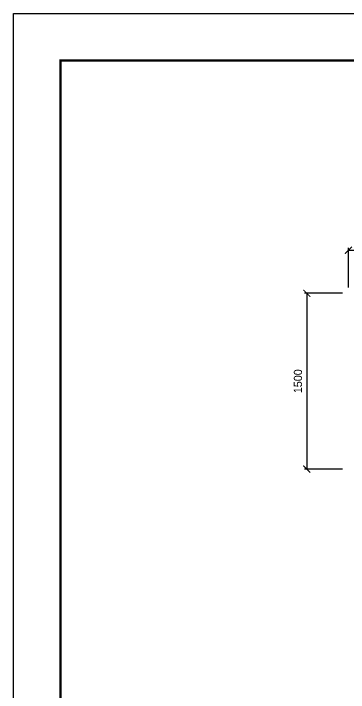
# Model space of a CAD drawing. Header units: millimetres. Extents: x -19 to 16796, y 3 to 11893.
# Drawn here: x -19 to 2835, y 6101 to 11893 of the extents above; entities that cross this region are included whole.
import ezdxf

# ---------------------------------------------------------------- set-up
doc = ezdxf.new("R2010")
doc.units = ezdxf.units.MM
doc.layers.get('DEFPOINTS').update_dxf_attribs({"color": 143})
doc.layers.add('냉각탑_dim', color=1, linetype='Continuous')
doc.layers.add('냉각탑_form', color=1, linetype='Continuous')
doc.styles.add('HY울릉도L', font='')
doc.styles.get('HY울릉도L').set_extended_font_data('HY울릉도L')
doc.dimstyles.new('성지DIM', dxfattribs={"dimtxt": 3.5, "dimasz": 3, "dimexe": 1, "dimexo": 2.5, "dimgap": 2, "dimtad": 1, "dimdec": 0, "dimzin": 3, "dimdsep": 46, "dimtxsty": 'HY울릉도L', "dimblk": 'ARCHTICK', "dimcen": -2, "dimclrd": 256, "dimclre": 256, "dimclrt": 7, "dimadec": 0, "dimazin": 0, "dimtfac": 1, "dimtdec": 0, "dimtofl": 0, "dimtmove": 0, "dimatfit": 3, "dimfxl": 0, "dimtolj": 1, "dimtzin": 0, "dimlwe": -1, "dimarcsym": 0})

# ---------------------------------------------------------------- blocks, each defined once
blk = doc.blocks.new('냉각탑form')
at = {"layer": 'DEFPOINTS'}
blk.add_lwpolyline([(0, 297.07), (420.1, 297.07), (420.1, 0), (0, 0)], close=True, dxfattribs=at)
at = {"layer": '냉각탑_form', "const_width": 0.5}
blk.add_lwpolyline([(10, 287.07), (10, 10), (410.1, 10), (410.1, 287.07)], close=True, dxfattribs=at)
blk = doc.blocks.new('_ArchTick')
at = {"color": 0, "linetype": 'ByBlock', "const_width": 0.15}
blk.add_lwpolyline([(-0.5, -0.5), (0.5, 0.5)], dxfattribs=at)
blk = doc.blocks.new('*D7')
at = {"layer": 'DEFPOINTS', "color": 0, "transparency": 16777216}
for p in [(6534.8, 9873.9), (2834.8, 9506.3), (6534.8, 9506.3)]:
    blk.add_point(p, dxfattribs=at)
at = {"layer": '냉각탑_dim', "transparency": 16777216}
for p, q in [((2834.8, 9556.3), (2834.8, 9893.9)), ((6534.8, 9556.3), (6534.8, 9893.9))]:
    blk.add_line(p, q, dxfattribs=at)
at = {"layer": '냉각탑_dim', "lineweight": -2, "transparency": 16777216}
blk.add_line((2834.8, 9873.9), (6534.8, 9873.9), dxfattribs=at)
at = {"layer": '냉각탑_dim', "lineweight": -2, "transparency": 16777216, "xscale": 60, "yscale": 60, "zscale": 60, "rotation": 180}
blk.add_blockref('_ArchTick', (2834.8, 9873.9), dxfattribs=at)
at = {"layer": '냉각탑_dim', "lineweight": -2, "transparency": 16777216, "xscale": 60, "yscale": 60, "zscale": 60}
blk.add_blockref('_ArchTick', (6534.8, 9873.9), dxfattribs=at)
at = {"layer": '냉각탑_dim', "color": 7, "transparency": 16777216, "insert": (4684.8, 9948.9), "char_height": 70, "attachment_point": 5, "style": 'HY울릉도L'}
blk.add_mtext('\\A1;3700', dxfattribs=at)
blk = doc.blocks.new('*D8')
at = {"layer": 'DEFPOINTS', "color": 0, "transparency": 16777216}
for p in [(2834.8, 9506.3), (2480, 8006.3), (2834.8, 8006.3)]:
    blk.add_point(p, dxfattribs=at)
at = {"layer": '냉각탑_dim', "transparency": 16777216}
for p, q in [((2784.8, 9506.3), (2460, 9506.3)), ((2784.8, 8006.3), (2460, 8006.3))]:
    blk.add_line(p, q, dxfattribs=at)
at = {"layer": '냉각탑_dim', "lineweight": -2, "transparency": 16777216}
blk.add_line((2480, 9506.3), (2480, 8006.3), dxfattribs=at)
at = {"layer": '냉각탑_dim', "lineweight": -2, "transparency": 16777216, "xscale": 60, "yscale": 60, "zscale": 60}
for p, rotation in [((2480, 9506.3), 90), ((2480, 8006.3), 270)]:
    blk.add_blockref('_ArchTick', p, dxfattribs=dict(at, rotation=rotation))
at = {"layer": '냉각탑_dim', "color": 7, "transparency": 16777216, "insert": (2405, 8756.3), "char_height": 70, "attachment_point": 5, "rotation": 90, "style": 'HY울릉도L'}
blk.add_mtext('\\A1;1500', dxfattribs=at)

msp = doc.modelspace()

# ---------------------------------------------------------------- block references
at = {"layer": '냉각탑_form', "xscale": 40.02539682539683, "yscale": 40.02539682539683, "zscale": 40.02539682539683}
msp.add_blockref('냉각탑form', (-18.9, 2.7), dxfattribs=at)

# ---------------------------------------------------------------- dimensions: what is measured, and where the dimension line sits
at = {"layer": '냉각탑_dim'}
dim = msp.add_linear_dim(base=(6534.8, 9873.9), p1=(2834.8, 9506.3), p2=(6534.8, 9506.3), dimstyle='성지DIM', override={"dimscale": 20, "dimtmove": 2}, dxfattribs=at)
dim.commit()
dim.dimension.update_dxf_attribs({"geometry": '*D7', "text_midpoint": (4684.8, 9948.9)})
dim = msp.add_linear_dim(base=(2480, 8006.3), p1=(2834.8, 9506.3), p2=(2834.8, 8006.3), angle=90, dimstyle='성지DIM', override={"dimscale": 20, "dimtmove": 2}, dxfattribs=at)
dim.commit()
dim.dimension.update_dxf_attribs({"geometry": '*D8', "text_midpoint": (2405, 8756.3)})

doc.saveas('drawing.dxf')
